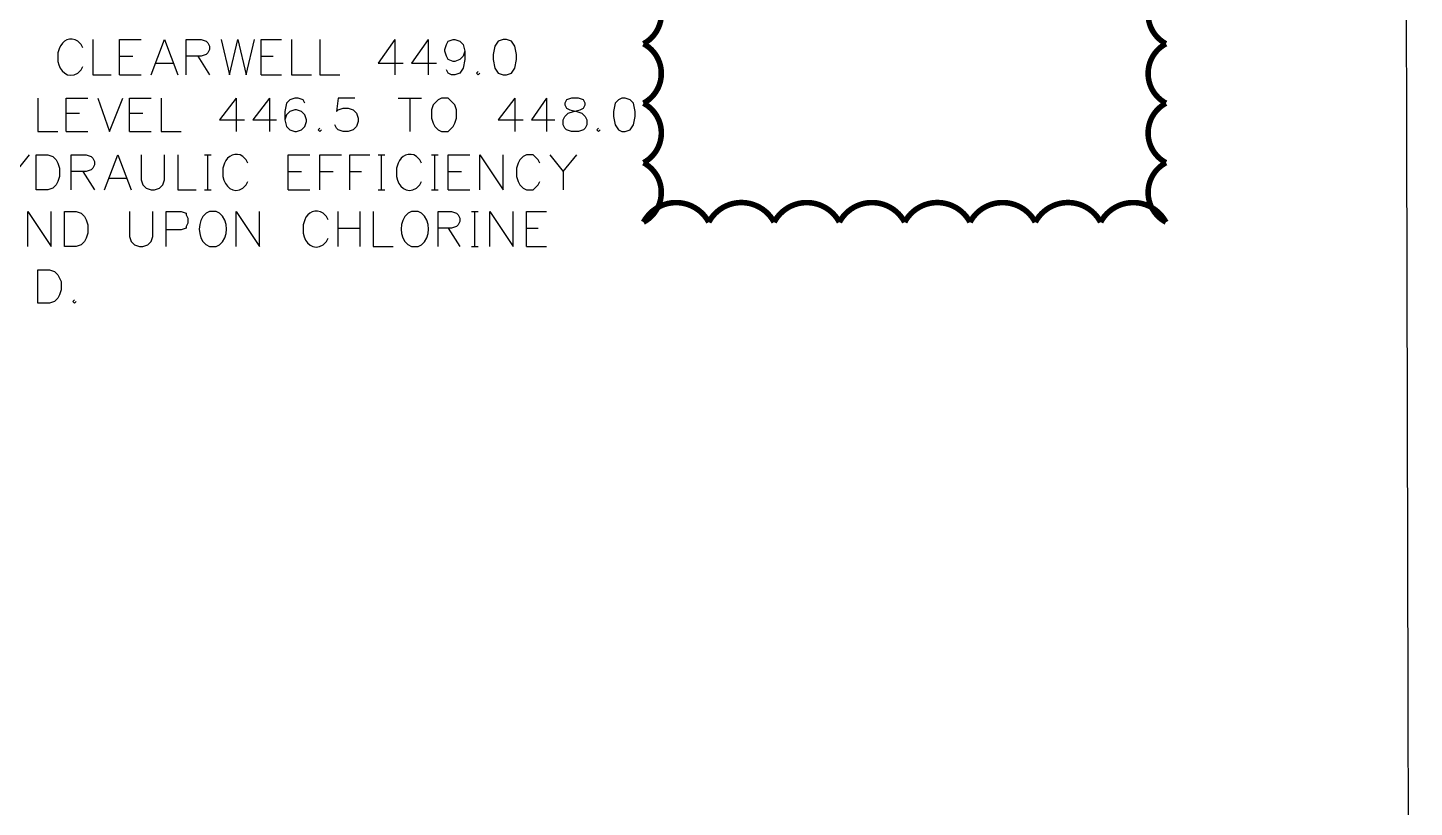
# Model space of a CAD drawing. Header units: metres. Extents: x 45 to 1207, y 17 to 774.
# Drawn here: x 1007.3 to 1206.7, y 395.8 to 507.9 of the extents above; entities that cross this region are included whole.
import ezdxf

# ---------------------------------------------------------------- set-up
doc = ezdxf.new("R2010")
doc.units = ezdxf.units.M
doc.layers.add('REV-AGENT', color=1, linetype='Continuous')

msp = doc.modelspace()

# ---------------------------------------------------------------- linework, layer by layer
for p, q in [((1206.72, 17.04), (1205.04, 773.04)), ((1206.72, 17.04), (1205.04, 773.04)), ((1011.84, 504.96), (1011.6, 504.24)), ((1014.96, 505.44), (1014.48, 505.92)), ((1015.2, 504.96), (1014.96, 505.44)), ((1016.64, 506.16), (1016.64, 501.12)), ((1020.48, 501.12), (1020.48, 506.16)), ((1020.48, 506.16), (1023.6, 506.16)), ((1025.04, 501.12), (1026.96, 506.16)), ((1026.96, 506.16), (1028.88, 501.12)), ((1030.08, 501.12), (1030.08, 506.16)), ((1030.08, 506.16), (1032.24, 506.16)), ((1032.24, 506.16), (1032.96, 505.92)), ((1032.96, 505.92), (1033.2, 505.68)), ((1033.2, 505.68), (1033.44, 505.2)), ((1033.44, 504.72), (1033.2, 504.24)), ((1033.44, 505.2), (1033.44, 504.72)), ((1035.12, 506.16), (1036.32, 501.12)), ((1036.32, 501.12), (1037.52, 506.16)), ((1037.52, 506.16), (1038.72, 501.12)), ((1038.72, 501.12), (1039.92, 506.16)), ((1040.88, 501.12), (1040.88, 506.16)), ((1040.88, 506.16), (1043.76, 506.16)), ((1045.2, 506.16), (1045.2, 501.12)), ((1049.28, 506.16), (1049.28, 501.12)), ((1060.08, 506.16), (1057.68, 502.8)), ((1060.08, 506.16), (1060.08, 501.12)), ((1064.88, 506.16), (1062.48, 502.8)), ((1064.88, 506.16), (1064.88, 501.12)), ((1067.28, 504.72), (1067.52, 505.44)), ((1067.28, 504.48), (1067.28, 504.72)), ((1067.52, 505.44), (1067.76, 505.92)), ((1067.76, 505.92), (1068.48, 506.16)), ((1068.48, 506.16), (1068.72, 506.16)), ((1068.72, 506.16), (1069.44, 505.92)), ((1069.44, 505.92), (1069.92, 505.44)), ((1069.92, 505.44), (1070.16, 504.48)), ((1074.48, 505.2), (1074.24, 504)), ((1074.96, 505.92), (1074.48, 505.2)), ((1075.68, 506.16), (1074.96, 505.92)), ((1076.16, 506.16), (1075.68, 506.16)), ((1076.88, 505.92), (1076.16, 506.16)), ((1077.36, 505.2), (1076.88, 505.92)), ((1077.6, 504), (1077.36, 505.2)), ((1011.6, 504.24), (1011.6, 503.04)), ((1020.48, 503.76), (1022.4, 503.76)), ((1025.76, 502.8), (1028.16, 502.8)), ((1032.24, 503.76), (1030.08, 503.76)), ((1031.76, 503.76), (1033.44, 501.12)), ((1032.96, 504), (1032.24, 503.76)), ((1033.2, 504.24), (1032.96, 504)), ((1040.88, 503.76), (1042.56, 503.76)), ((1057.68, 502.8), (1061.28, 502.8)), ((1062.48, 502.8), (1066.08, 502.8)), ((1067.52, 503.76), (1067.28, 504.48)), ((1067.76, 503.28), (1067.52, 503.76)), ((1068.48, 503.04), (1067.76, 503.28)), ((1068.72, 503.04), (1068.48, 503.04)), ((1069.44, 503.28), (1068.72, 503.04)), ((1069.92, 503.76), (1069.44, 503.28)), ((1070.16, 504.48), (1069.92, 503.76)), ((1070.16, 503.28), (1069.92, 502.08)), ((1070.16, 504.48), (1070.16, 503.28)), ((1074.24, 504), (1074.24, 503.28)), ((1074.24, 503.28), (1074.48, 502.08)), ((1077.36, 502.08), (1077.6, 503.28)), ((1077.6, 503.28), (1077.6, 504)), ((1014.48, 501.36), (1014.96, 501.84)), ((1014.96, 501.84), (1015.2, 502.32)), ((1016.64, 501.12), (1019.28, 501.12)), ((1020.48, 501.12), (1023.6, 501.12)), ((1040.88, 501.12), (1043.76, 501.12)), ((1045.2, 501.12), (1048.08, 501.12)), ((1049.28, 501.12), (1052.16, 501.12)), ((1067.76, 501.36), (1067.52, 501.84)), ((1068.24, 501.12), (1067.76, 501.36)), ((1068.72, 501.12), (1068.24, 501.12)), ((1069.44, 501.36), (1068.72, 501.12)), ((1069.92, 502.08), (1069.44, 501.36)), ((1072.08, 501.6), (1071.84, 501.36)), ((1071.84, 501.36), (1072.08, 501.12)), ((1072.08, 501.12), (1072.32, 501.36)), ((1074.48, 502.08), (1074.96, 501.36)), ((1074.96, 501.36), (1075.68, 501.12)), ((1075.68, 501.12), (1076.16, 501.12)), ((1076.16, 501.12), (1076.88, 501.36)), ((1076.88, 501.36), (1077.36, 502.08)), ((1008.72, 497.76), (1008.72, 492.96)), ((1012.8, 492.96), (1012.8, 497.76)), ((1012.8, 497.76), (1015.92, 497.76)), ((1017.36, 497.76), (1019.04, 492.96)), ((1019.04, 492.96), (1020.96, 497.76)), ((1021.92, 492.96), (1021.92, 497.76)), ((1021.92, 497.76), (1025.04, 497.76)), ((1026.48, 497.76), (1026.48, 492.96)), ((1037.28, 497.76), (1034.88, 494.64)), ((1037.28, 497.76), (1037.28, 492.96)), ((1042.08, 497.76), (1039.68, 494.64)), ((1042.08, 497.76), (1042.08, 492.96)), ((1044.48, 497.04), (1044.24, 495.84)), ((1044.96, 497.52), (1044.48, 497.04)), ((1045.68, 497.76), (1044.96, 497.52)), ((1046.16, 497.76), (1045.68, 497.76)), ((1046.88, 497.52), (1046.16, 497.76)), ((1047.12, 497.04), (1046.88, 497.52)), ((1051.92, 497.76), (1051.68, 495.84)), ((1054.32, 497.76), (1051.92, 497.76)), ((1060.56, 497.76), (1063.92, 497.76)), ((1062.24, 497.76), (1062.24, 492.96)), ((1065.6, 496.8), (1065.36, 496.08)), ((1066.32, 497.52), (1065.6, 496.8)), ((1066.8, 497.76), (1066.32, 497.52)), ((1067.76, 497.76), (1066.8, 497.76)), ((1068.72, 496.8), (1067.76, 497.76)), ((1068.96, 496.08), (1068.72, 496.8)), ((1077.36, 497.76), (1074.96, 494.64)), ((1077.36, 497.76), (1077.36, 492.96)), ((1081.92, 497.76), (1079.76, 494.64)), ((1081.92, 497.76), (1081.92, 492.96)), ((1084.8, 497.52), (1084.56, 497.04)), ((1084.56, 497.04), (1084.56, 496.8)), ((1084.56, 496.8), (1084.8, 496.32)), ((1085.52, 497.76), (1084.8, 497.52)), ((1086.48, 497.76), (1085.52, 497.76)), ((1087.2, 497.52), (1086.48, 497.76)), ((1087.44, 497.04), (1087.2, 497.52)), ((1087.2, 496.32), (1087.44, 496.8)), ((1087.44, 496.8), (1087.44, 497.04)), ((1091.76, 497.04), (1091.52, 495.84)), ((1092.24, 497.52), (1091.76, 497.04)), ((1092.72, 497.76), (1092.24, 497.52)), ((1093.2, 497.76), (1092.72, 497.76)), ((1093.92, 497.52), (1093.2, 497.76)), ((1094.4, 497.04), (1093.92, 497.52)), ((1094.64, 495.84), (1094.4, 497.04)), ((1012.8, 495.6), (1014.72, 495.6)), ((1021.92, 495.6), (1023.84, 495.6)), ((1034.88, 494.64), (1038.48, 494.64)), ((1039.68, 494.64), (1043.04, 494.64)), ((1044.24, 495.84), (1044.24, 494.64)), ((1044.48, 495.36), (1044.24, 494.64)), ((1044.24, 494.64), (1044.48, 493.68)), ((1044.96, 495.84), (1044.48, 495.36)), ((1045.68, 496.08), (1044.96, 495.84)), ((1045.92, 496.08), (1045.68, 496.08)), ((1046.64, 495.84), (1045.92, 496.08)), ((1047.12, 495.36), (1046.64, 495.84)), ((1047.36, 494.64), (1047.12, 495.36)), ((1047.36, 494.4), (1047.36, 494.64)), ((1051.68, 495.84), (1051.92, 496.08)), ((1051.92, 496.08), (1052.64, 496.32)), ((1052.64, 496.32), (1053.36, 496.32)), ((1053.36, 496.32), (1054.08, 496.08)), ((1054.08, 496.08), (1054.56, 495.6)), ((1054.56, 495.6), (1054.8, 494.88)), ((1054.8, 494.88), (1054.8, 494.4)), ((1065.36, 496.08), (1065.36, 494.88)), ((1065.36, 494.88), (1065.6, 494.16)), ((1068.72, 494.16), (1068.96, 494.88)), ((1068.96, 494.88), (1068.96, 496.08)), ((1074.96, 494.64), (1078.56, 494.64)), ((1079.76, 494.64), (1083.12, 494.64)), ((1084.32, 494.64), (1084.56, 495.12)), ((1084.32, 493.92), (1084.32, 494.64)), ((1084.56, 495.12), (1085.04, 495.6)), ((1084.8, 496.32), (1085.28, 496.08)), ((1085.04, 495.6), (1085.76, 495.84)), ((1085.28, 496.08), (1086.24, 495.84)), ((1085.76, 495.84), (1086.72, 496.08)), ((1086.24, 495.84), (1086.96, 495.6)), ((1086.72, 496.08), (1087.2, 496.32)), ((1086.96, 495.6), (1087.44, 495.12)), ((1087.44, 495.12), (1087.68, 494.64)), ((1087.68, 494.64), (1087.68, 493.92)), ((1091.52, 495.84), (1091.52, 495.12)), ((1091.52, 495.12), (1091.76, 493.92)), ((1094.4, 493.92), (1094.64, 495.12)), ((1094.64, 495.12), (1094.64, 495.84)), ((1008.72, 492.96), (1011.6, 492.96)), ((1012.8, 492.96), (1015.92, 492.96)), ((1021.92, 492.96), (1025.04, 492.96)), ((1026.48, 492.96), (1029.36, 492.96)), ((1044.48, 493.68), (1044.96, 493.2)), ((1044.96, 493.2), (1045.68, 492.96)), ((1045.68, 492.96), (1045.92, 492.96)), ((1045.92, 492.96), (1046.64, 493.2)), ((1046.64, 493.2), (1047.12, 493.68)), ((1047.12, 493.68), (1047.36, 494.4)), ((1049.28, 493.44), (1049.04, 493.2)), ((1049.04, 493.2), (1049.28, 492.96)), ((1049.28, 492.96), (1049.52, 493.2)), ((1051.68, 493.44), (1051.44, 493.92)), ((1051.92, 493.2), (1051.68, 493.44)), ((1052.64, 492.96), (1051.92, 493.2)), ((1053.36, 492.96), (1052.64, 492.96)), ((1054.08, 493.2), (1053.36, 492.96)), ((1054.56, 493.68), (1054.08, 493.2)), ((1054.8, 494.4), (1054.56, 493.68)), ((1065.6, 494.16), (1065.84, 493.68)), ((1065.84, 493.68), (1066.32, 493.2)), ((1066.32, 493.2), (1066.8, 492.96)), ((1066.8, 492.96), (1067.76, 492.96)), ((1067.76, 492.96), (1068.48, 493.68)), ((1068.48, 493.68), (1068.72, 494.16)), ((1084.56, 493.44), (1084.32, 493.92)), ((1084.8, 493.2), (1084.56, 493.44)), ((1085.52, 492.96), (1084.8, 493.2)), ((1086.48, 492.96), (1085.52, 492.96)), ((1087.2, 493.2), (1086.48, 492.96)), ((1087.44, 493.44), (1087.2, 493.2)), ((1087.68, 493.92), (1087.44, 493.44)), ((1089.36, 493.44), (1089.12, 493.2)), ((1089.12, 493.2), (1089.36, 492.96)), ((1089.36, 492.96), (1089.6, 493.2)), ((1091.76, 493.92), (1092.24, 493.2)), ((1092.24, 493.2), (1092.72, 492.96)), ((1092.72, 492.96), (1093.2, 492.96)), ((1093.2, 492.96), (1093.92, 493.2)), ((1093.92, 493.2), (1094.4, 493.92)), ((1005.6, 487.2), (1007.52, 489.6)), ((1008.48, 484.56), (1008.48, 489.6)), ((1008.48, 489.6), (1010.16, 489.6)), ((1010.16, 489.6), (1010.88, 489.36)), ((1010.88, 489.36), (1011.36, 488.88)), ((1011.36, 488.88), (1011.6, 488.4)), ((1013.52, 484.56), (1013.52, 489.6)), ((1013.52, 489.6), (1015.68, 489.6)), ((1015.68, 489.6), (1016.4, 489.36)), ((1016.4, 489.36), (1016.64, 489.12)), ((1016.64, 489.12), (1016.88, 488.64)), ((1016.88, 488.64), (1016.88, 488.16)), ((1018.32, 484.56), (1020.24, 489.6)), ((1020.24, 489.6), (1022.16, 484.56)), ((1023.6, 489.6), (1023.6, 486)), ((1026.96, 486), (1026.96, 489.6)), ((1028.88, 489.6), (1028.88, 484.56)), ((1032.72, 489.6), (1033.68, 489.6)), ((1033.2, 484.56), (1033.2, 489.6)), ((1038.72, 488.88), (1038.24, 489.36)), ((1038.96, 488.4), (1038.72, 488.88)), ((1044.72, 484.56), (1044.72, 489.6)), ((1044.72, 489.6), (1047.84, 489.6)), ((1049.28, 484.56), (1049.28, 489.6)), ((1049.28, 489.6), (1052.4, 489.6)), ((1053.6, 484.56), (1053.6, 489.6)), ((1053.6, 489.6), (1056.48, 489.6)), ((1057.68, 489.6), (1058.64, 489.6)), ((1058.16, 484.56), (1058.16, 489.6)), ((1063.68, 488.88), (1063.2, 489.36)), ((1063.92, 488.4), (1063.68, 488.88)), ((1065.36, 489.6), (1066.32, 489.6)), ((1065.84, 484.56), (1065.84, 489.6)), ((1067.76, 484.56), (1067.76, 489.6)), ((1067.76, 489.6), (1070.88, 489.6)), ((1072.32, 484.56), (1072.32, 489.6)), ((1072.32, 489.6), (1075.68, 484.56)), ((1075.68, 484.56), (1075.68, 489.6)), ((1078.08, 488.88), (1077.84, 488.4)), ((1078.56, 489.36), (1078.08, 488.88)), ((1079.04, 489.6), (1078.56, 489.36)), ((1080, 489.6), (1079.04, 489.6)), ((1080.72, 488.88), (1080, 489.6)), ((1080.96, 488.4), (1080.72, 488.88)), ((1082.4, 489.6), (1084.32, 487.2)), ((1084.32, 487.2), (1086.24, 489.6)), ((1011.6, 488.4), (1011.84, 487.68)), ((1011.84, 487.68), (1011.84, 486.48)), ((1015.68, 487.2), (1013.52, 487.2)), ((1015.2, 487.2), (1016.88, 484.56)), ((1016.4, 487.44), (1015.68, 487.2)), ((1016.64, 487.68), (1016.4, 487.44)), ((1016.88, 488.16), (1016.64, 487.68)), ((1035.6, 488.4), (1035.36, 487.68)), ((1035.36, 487.68), (1035.36, 486.48)), ((1044.72, 487.2), (1046.64, 487.2)), ((1049.28, 487.2), (1051.2, 487.2)), ((1053.6, 487.2), (1055.28, 487.2)), ((1060.56, 488.4), (1060.32, 487.68)), ((1060.32, 487.68), (1060.32, 486.48)), ((1067.76, 487.2), (1069.68, 487.2)), ((1077.84, 488.4), (1077.6, 487.68)), ((1077.6, 487.68), (1077.6, 486.48)), ((1084.32, 487.2), (1084.32, 484.56)), ((1010.88, 484.8), (1010.16, 484.56)), ((1011.36, 485.28), (1010.88, 484.8)), ((1011.6, 485.76), (1011.36, 485.28)), ((1011.84, 486.48), (1011.6, 485.76)), ((1019.04, 486.24), (1021.44, 486.24)), ((1023.6, 486), (1023.84, 485.28)), ((1023.84, 485.28), (1024.32, 484.8)), ((1024.32, 484.8), (1025.04, 484.56)), ((1025.52, 484.56), (1026.24, 484.8)), ((1026.24, 484.8), (1026.72, 485.28)), ((1026.72, 485.28), (1026.96, 486)), ((1038.24, 484.8), (1038.72, 485.28)), ((1038.72, 485.28), (1038.96, 485.76)), ((1063.2, 484.8), (1063.68, 485.28)), ((1063.68, 485.28), (1063.92, 485.76)), ((1077.6, 486.48), (1077.84, 485.76)), ((1077.84, 485.76), (1078.08, 485.28)), ((1078.08, 485.28), (1078.56, 484.8)), ((1078.56, 484.8), (1079.04, 484.56)), ((1080, 484.56), (1080.72, 485.28)), ((1080.72, 485.28), (1080.96, 485.76)), ((1010.16, 484.56), (1008.48, 484.56)), ((1025.04, 484.56), (1025.52, 484.56)), ((1028.88, 484.56), (1031.52, 484.56)), ((1032.72, 484.56), (1033.68, 484.56)), ((1044.72, 484.56), (1047.84, 484.56)), ((1057.68, 484.56), (1058.64, 484.56)), ((1065.36, 484.56), (1066.32, 484.56)), ((1067.76, 484.56), (1070.88, 484.56)), ((1079.04, 484.56), (1080, 484.56)), ((1007.28, 476.4), (1007.28, 481.44)), ((1007.28, 481.44), (1010.64, 476.4)), ((1010.64, 476.4), (1010.64, 481.44)), ((1012.56, 476.4), (1012.56, 481.44)), ((1012.56, 481.44), (1014.24, 481.44)), ((1014.24, 481.44), (1014.96, 481.2)), ((1014.96, 481.2), (1015.44, 480.72)), ((1015.44, 480.72), (1015.68, 480.24)), ((1021.92, 481.44), (1021.92, 477.84)), ((1025.28, 477.84), (1025.28, 481.44)), ((1027.2, 476.4), (1027.2, 481.44)), ((1027.2, 481.44), (1029.36, 481.44)), ((1029.36, 481.44), (1030.08, 481.2)), ((1030.08, 481.2), (1030.08, 480.96)), ((1030.08, 480.96), (1030.32, 480.48)), ((1032.96, 481.2), (1032.48, 480.72)), ((1033.44, 481.44), (1032.96, 481.2)), ((1034.4, 481.44), (1033.44, 481.44)), ((1034.88, 481.2), (1034.4, 481.44)), ((1037.28, 476.4), (1037.28, 481.44)), ((1037.28, 481.44), (1040.64, 476.4)), ((1040.64, 476.4), (1040.64, 481.44)), ((1050.24, 480.72), (1049.76, 481.2)), ((1050.48, 480.24), (1050.24, 480.72)), ((1051.92, 476.4), (1051.92, 481.44)), ((1055.04, 481.44), (1055.04, 476.4)), ((1056.96, 481.44), (1056.96, 476.4)), ((1062, 481.2), (1061.52, 480.72)), ((1062.48, 481.44), (1062, 481.2)), ((1063.44, 481.44), (1062.48, 481.44)), ((1063.92, 481.2), (1063.44, 481.44)), ((1066.32, 476.4), (1066.32, 481.44)), ((1066.32, 481.44), (1068.24, 481.44)), ((1068.24, 481.44), (1068.96, 481.2)), ((1068.96, 481.2), (1069.2, 480.96)), ((1069.2, 480.96), (1069.44, 480.48)), ((1071.12, 481.44), (1072.08, 481.44)), ((1071.6, 476.4), (1071.6, 481.44)), ((1073.76, 476.4), (1073.76, 481.44)), ((1073.76, 481.44), (1077.12, 476.4)), ((1077.12, 476.4), (1077.12, 481.44)), ((1079.04, 476.4), (1079.04, 481.44)), ((1079.04, 481.44), (1081.92, 481.44)), ((1015.68, 480.24), (1015.92, 479.52)), ((1015.92, 479.52), (1015.92, 478.32)), ((1029.36, 478.8), (1027.2, 478.8)), ((1030.08, 479.04), (1029.36, 478.8)), ((1030.32, 479.76), (1030.08, 479.28)), ((1030.08, 479.28), (1030.08, 479.04)), ((1030.32, 480.48), (1030.32, 479.76)), ((1047.12, 480.24), (1046.88, 479.52)), ((1046.88, 479.52), (1046.88, 478.32)), ((1051.92, 479.04), (1055.04, 479.04)), ((1068.24, 479.04), (1066.32, 479.04)), ((1067.76, 479.04), (1069.44, 476.4)), ((1068.96, 479.28), (1068.24, 479.04)), ((1069.2, 479.52), (1068.96, 479.28)), ((1069.44, 480), (1069.2, 479.52)), ((1069.44, 480.48), (1069.44, 480)), ((1079.04, 479.04), (1080.72, 479.04)), ((1015.44, 477.12), (1014.96, 476.64)), ((1015.68, 477.6), (1015.44, 477.12)), ((1015.92, 478.32), (1015.68, 477.6)), ((1021.92, 477.84), (1022.16, 477.12)), ((1022.16, 477.12), (1022.64, 476.64)), ((1024.56, 476.64), (1025.04, 477.12)), ((1025.04, 477.12), (1025.28, 477.84)), ((1049.76, 476.64), (1050.24, 477.12)), ((1050.24, 477.12), (1050.48, 477.6)), ((1014.24, 476.4), (1012.56, 476.4)), ((1014.96, 476.64), (1014.24, 476.4)), ((1022.64, 476.64), (1023.36, 476.4)), ((1023.36, 476.4), (1023.84, 476.4)), ((1023.84, 476.4), (1024.56, 476.64)), ((1033.44, 476.4), (1034.4, 476.4)), ((1034.4, 476.4), (1034.88, 476.64)), ((1056.96, 476.4), (1059.84, 476.4)), ((1062.48, 476.4), (1063.44, 476.4)), ((1063.44, 476.4), (1063.92, 476.64)), ((1071.12, 476.4), (1072.08, 476.4)), ((1079.04, 476.4), (1081.92, 476.4)), ((1008.72, 468.24), (1008.72, 473.04)), ((1008.72, 473.04), (1010.4, 473.04)), ((1010.4, 473.04), (1011.12, 472.8)), ((1011.12, 472.8), (1011.6, 472.32)), ((1011.6, 472.32), (1012.08, 471.36)), ((1012.08, 471.36), (1012.08, 470.16)), ((1011.6, 468.96), (1011.12, 468.48)), ((1011.84, 469.44), (1011.6, 468.96)), ((1012.08, 470.16), (1011.84, 469.44)), ((1014, 468.72), (1013.76, 468.48)), ((1010.4, 468.24), (1008.72, 468.24)), ((1011.12, 468.48), (1010.4, 468.24)), ((1013.76, 468.48), (1014, 468.24)), ((1014, 468.24), (1014.24, 468.48))]:
    msp.add_line(p, q)
for points in [[(1014.48, 505.92), (1014.09, 506.13), (1013.69, 506.22), (1013.3, 506.22), (1012.92, 506.12), (1012.57, 505.93), (1012.27, 505.67), (1012.02, 505.34), (1011.84, 504.96)], [(1011.6, 503.04), (1011.74, 502.52), (1011.96, 502.05), (1012.25, 501.65), (1012.6, 501.33), (1013.01, 501.12), (1013.47, 501.04), (1013.96, 501.11), (1014.48, 501.36)], [(1038.24, 489.36), (1037.85, 489.57), (1037.45, 489.66), (1037.06, 489.66), (1036.68, 489.56), (1036.33, 489.37), (1036.03, 489.11), (1035.78, 488.78), (1035.6, 488.4)], [(1063.2, 489.36), (1062.81, 489.57), (1062.41, 489.66), (1062.02, 489.66), (1061.64, 489.56), (1061.29, 489.37), (1060.99, 489.11), (1060.74, 488.78), (1060.56, 488.4)], [(1035.36, 486.48), (1035.5, 485.96), (1035.72, 485.49), (1036.01, 485.09), (1036.36, 484.77), (1036.77, 484.56), (1037.23, 484.48), (1037.72, 484.55), (1038.24, 484.8)], [(1060.32, 486.48), (1060.46, 485.96), (1060.68, 485.49), (1060.97, 485.09), (1061.32, 484.77), (1061.73, 484.56), (1062.19, 484.48), (1062.68, 484.55), (1063.2, 484.8)], [(1032.48, 480.72), (1032.19, 480.17), (1032.02, 479.56), (1031.96, 478.91), (1032.02, 478.26), (1032.2, 477.66), (1032.49, 477.12), (1032.91, 476.69), (1033.44, 476.4)], [(1034.88, 476.64), (1035.32, 477.09), (1035.64, 477.64), (1035.83, 478.27), (1035.89, 478.92), (1035.83, 479.57), (1035.64, 480.19), (1035.32, 480.75), (1034.88, 481.2)], [(1049.76, 481.2), (1049.37, 481.41), (1048.97, 481.5), (1048.58, 481.5), (1048.2, 481.4), (1047.85, 481.21), (1047.55, 480.95), (1047.3, 480.62), (1047.12, 480.24)], [(1061.52, 480.72), (1061.23, 480.17), (1061.06, 479.56), (1061, 478.91), (1061.06, 478.26), (1061.24, 477.66), (1061.53, 477.12), (1061.94, 476.69), (1062.48, 476.4)], [(1063.92, 476.64), (1064.36, 477.09), (1064.68, 477.64), (1064.87, 478.27), (1064.93, 478.92), (1064.87, 479.57), (1064.68, 480.19), (1064.36, 480.75), (1063.92, 481.2)], [(1046.88, 478.32), (1047.02, 477.8), (1047.24, 477.33), (1047.53, 476.93), (1047.89, 476.61), (1048.29, 476.4), (1048.75, 476.32), (1049.24, 476.39), (1049.76, 476.64)]]:
    msp.add_lwpolyline(points)
at = {"layer": 'REV-AGENT', "const_width": 0.8}
msp.add_lwpolyline([(1095.85, 514.13, -0.6), (1095.85, 505.57, -0.6), (1095.85, 497.02, -0.6), (1095.85, 488.46, -0.6), (1095.85, 479.91, -0.6), (1105.24, 479.91, -0.6), (1114.64, 479.91, -0.6), (1124.03, 479.91, -0.6), (1133.42, 479.91, -0.6), (1142.82, 479.91, -0.6), (1152.21, 479.91, -0.6), (1161.61, 479.91, -0.6), (1171, 479.91, -0.6), (1171, 488.46, -0.6), (1171, 497.02, -0.6), (1171, 505.57, -0.6), (1171, 514.13, -0.6)], format="xyb", dxfattribs=at)

doc.saveas('drawing.dxf')
